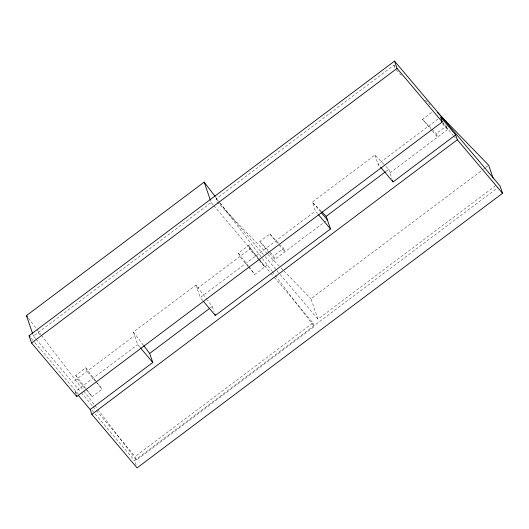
<?xml version="1.0" encoding="UTF-8"?>
<svg xmlns="http://www.w3.org/2000/svg" width="529" height="529" viewBox="0 0 529 529"><rect width="100%" height="100%" fill="white"/><g stroke="black" fill="none" stroke-linecap="round" stroke-linejoin="round"><path stroke-width="0.4" stroke-dasharray="2.65 1.98" d="M35.575 338.586L33.446 336.06L211.177 202.521L210.661 201.007M267.244 253.728L217.432 202.409L216.182 198.759L393.92 65.219L395.513 67.104M97.171 382.692L102.11 389.179L92.099 396.704L77.022 378.863L75.799 375.299L85.817 367.774L96.675 382.044M139.775 347.103L137.692 344.644L133.374 332.033L195.961 285.012L206.819 299.288M248.055 266.451L239.736 256.605L238.513 253.041L251.03 243.638M74.523 380.741L134.597 335.604M197.178 288.583L252.254 247.202M269.116 252.637L259.765 241.561L269.777 234.036L279.748 244.312M383.776 164.175L374.916 155.043L312.328 202.065L315.429 211.104L317.506 213.564M431.829 130.379L422.473 119.303L432.491 111.784M75.826 393.748L75.111 391.665L137.692 344.644M202.871 300.697L200.273 297.622L315.429 211.104M437.952 119.038L378.01 164.083L380.086 166.542M269.638 253.252L274.835 259.402L273.612 255.831L283.63 248.313L280.304 244.887M386.13 171.297L388.762 169.313L384.332 164.744M432.352 130.994L437.549 137.143L436.326 133.579L446.337 126.054L443.018 122.629M210.278 307.904L212.255 306.423L207.315 299.936M248.57 267.066L254.813 274.445L267.324 265.042M272.329 261.28L323.477 222.854M324.132 222.365L326.095 220.884M389.985 172.884L448.81 128.679M495.666 185.639L317.929 319.179L310.933 298.746L482.719 169.677M483.38 169.181L485.364 167.693M486.025 167.19L488.67 165.207M312.923 322.941L314.173 326.591L136.442 460.131L135.193 456.481L312.923 322.941L274.062 276.945M136.072 464.971L134.571 460.594L498.073 187.478M396.3 70.033L401.399 75.29M425.428 100.047L430.031 104.788M422.473 119.303L436.326 133.579M321.196 211.197L312.328 202.065L320.647 211.904M259.765 241.561L269.737 251.837M270.293 252.406L273.612 255.831M267.819 254.323L280.469 267.357M281.044 267.945L283.339 270.319M283.914 270.908L310.933 298.746M442.905 123.197L453.029 135.186M453.565 135.814L455.694 138.34M442.363 123.469L447.56 129.625L446.337 126.054M269.777 234.036L278.611 244.497M279.133 245.112L284.847 251.877L283.63 248.313M216.182 198.759L219.376 202.534M219.905 203.162L264.639 256.109M265.174 256.744L276.363 269.988M276.898 270.617L279.563 273.771M280.092 274.399L317.929 319.179M211.177 202.521L213.313 205.047M213.842 205.675L270.332 272.528M270.861 273.162L273.526 276.317M259.104 260.156L249.748 249.086L248.531 245.516L258.403 258.489M259.627 260.771L264.824 266.927L258.899 259.137M95.352 381.184L87.034 371.338L85.817 367.774M95.875 381.799L102.11 389.179M36.111 339.215L80.877 392.194M81.406 392.829L92.595 406.074M93.13 406.702L95.795 409.856M96.331 410.484L135.193 456.481M31.191 338.236L34.385 342.018M34.921 342.653L78.616 394.369M91.94 410.14L94.605 413.288M95.141 413.923L134.571 460.594M75.111 391.665L77.188 394.125M215.647 197.145L219.634 202.389M220.13 203.043L261.895 257.907M262.391 258.555L271.78 270.894M272.276 271.542L274.749 274.796M275.245 275.444L314.173 326.591M238.513 253.041L248.392 266.014M248.881 266.662L254.813 274.445M133.374 332.033L143.253 345.014M75.799 375.299L86.663 389.569M87.159 390.217L92.099 396.704M28.447 318.253L36.428 328.74M36.931 329.395L40.925 334.645M41.421 335.3L83.344 390.376M83.84 391.03L94.321 404.797M94.823 405.452L97.316 408.732M97.819 409.386L136.442 460.131M393.92 65.219L395.17 68.869M388.762 169.313L392.049 178.908M374.916 155.043L378.427 165.299M212.255 306.423L214.06 311.693M195.961 285.012L200.273 297.622M38.452 332.298L39.701 335.948M32.93 334.546L33.446 336.06"/><path stroke-width="0.79" d="M32.666 333.792L26.45 315.628L204.181 182.088L215.144 196.49M502.55 193.29L457.327 139.768L455.661 134.902L440.591 117.061L442.257 121.928L76.778 396.532L31.555 343.01L29.055 335.71L394.535 61.106L500.05 185.99L502.55 193.29L137.071 467.894L91.854 414.372L90.188 409.506L78.232 395.355M31.555 343.01L397.034 68.406L394.535 61.106M203.394 301.312L215.349 315.463L330.499 228.945L326.181 216.335L385.469 171.786M90.188 409.506L152.769 362.484L149.674 353.445L209.616 308.4M380.609 167.157L393.08 181.923L455.661 134.902M91.854 414.372L457.327 139.768M437.503 112.492L488.67 165.207L493.074 178.075M321.751 211.765L326.181 216.335M397.034 68.406L442.257 121.928M321.169 212.519L327.405 219.905M318.544 214.794L330.499 228.945M140.291 347.718L152.769 362.484M29.055 335.71L30.127 336.973M143.749 345.662L149.674 353.445M26.45 315.628L27.448 316.937M392.564 180.415L393.08 181.923M204.181 182.088L210.403 200.253M214.834 313.955L215.349 315.463M76.302 395.143L76.778 396.532"/></g></svg>
